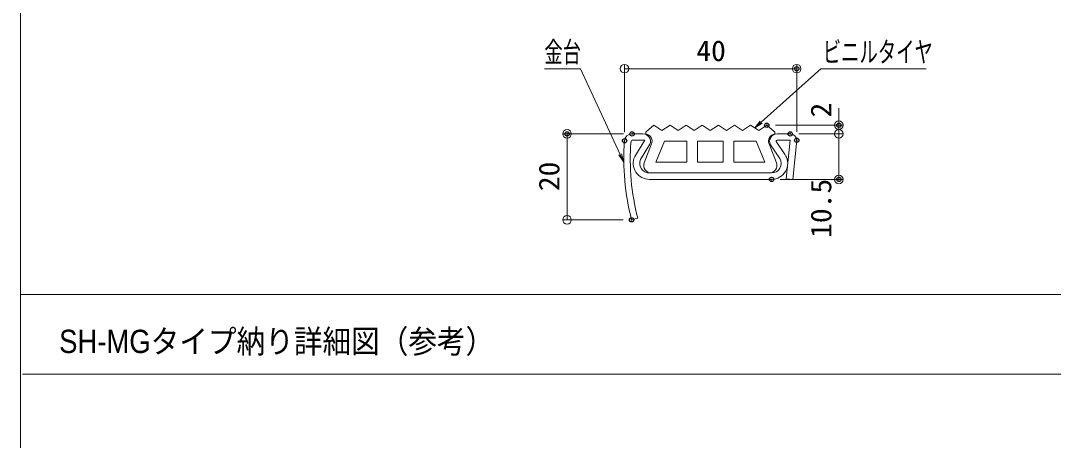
# Model space of a CAD drawing. Units: millimetres, scale not verified. Extents: x -400 to 400, y -277 to 277.
# Drawn here: x -400 to -159.9, y -127 to -29.4 of the extents above; entities that cross this region are included whole.
import ezdxf
from ezdxf.enums import TextEntityAlignment as Align

# ---------------------------------------------------------------- set-up
doc = ezdxf.new("R2010")
doc.units = ezdxf.units.MM
doc.header["$LTSCALE"] = 2
doc.header["$PDMODE"] = 32
doc.header["$PDSIZE"] = 1
for name, color, linetype, lineweight in [('0-0_zumenwaku', 6, 'Continuous', 9), ('0-2_1', 3, 'Continuous', 9), ('0-3_2', 4, 'Continuous', 9), ('0-9_0', 1, 'Continuous', 9), ('0-E_6文字', 2, 'Continuous', 9)]:
    doc.layers.add(name, color=color, linetype=linetype, lineweight=lineweight)
doc.layers.add('0-1_moji', color=2, linetype='Continuous')
doc.layers.add('0-A_Defpoints', color=7, linetype='Continuous')
doc.styles.add('ＭＳ ゴシック', font='')
doc.styles.add('ＭＳ Ｐゴシック', font='')
doc.styles.get('ＭＳ ゴシック').set_extended_font_data('MS Gothic')
doc.styles.get('ＭＳ Ｐゴシック').set_extended_font_data('MS PGothic')

# ---------------------------------------------------------------- blocks, each defined once
blk = doc.blocks.new('_Origin')
at = {"layer": '0-9_0'}
blk.add_line((0, 0), (-2, 0), dxfattribs=at)
blk.add_circle((0, 0), 1, dxfattribs=at)
blk = doc.blocks.new('MLeader3')
at = {"layer": '0-E_6文字', "color": 1}
blk.add_line((-213.204, -40.529), (-189.47, -40.529), dxfattribs=at)
at = {"layer": '0-E_6文字'}
blk.add_line((-227.628, -53.203), (-229.342, -54.286), dxfattribs=at)
at = {"layer": '0-E_6文字', "color": 1}
blk.add_lwpolyline([(-227.85, -52.954), (-213.924, -40.529), (-213.204, -40.529)], dxfattribs=at)
at = {"layer": '0-E_6文字'}
blk.add_lwpolyline([(-228.072, -52.706), (-229.342, -54.286), (-227.85, -52.954)], dxfattribs=at)
at = {"layer": '0-E_6文字', "style": 'ＭＳ ゴシック', "width": 0.65}
blk.add_text('ビニルタイヤ', height=4.809, dxfattribs=at).set_placement((-213.503, -40.472), align=Align.BOTTOM_LEFT)
blk = doc.blocks.new('MLeader4')
at = {"layer": '0-E_6文字', "color": 1}
blk.add_line((-270.596, -40.529), (-278.242, -40.529), dxfattribs=at)
at = {"layer": '0-E_6文字'}
blk.add_line((-260.31, -60.315), (-259.769, -62.269), dxfattribs=at)
at = {"layer": '0-E_6文字', "color": 1}
blk.add_lwpolyline([(-260.612, -60.455), (-269.876, -40.529), (-270.596, -40.529)], dxfattribs=at)
at = {"layer": '0-E_6文字'}
blk.add_lwpolyline([(-260.914, -60.596), (-259.769, -62.269), (-260.612, -60.455)], dxfattribs=at)
at = {"layer": '0-E_6文字', "style": 'ＭＳ ゴシック', "width": 0.65}
blk.add_text('金台', height=4.809, dxfattribs=at).set_placement((-278.242, -40.48), align=Align.BOTTOM_LEFT)

msp = doc.modelspace()

# ---------------------------------------------------------------- linework, layer by layer
at = {"layer": '0-0_zumenwaku'}
for p, q in [((257.976, -93.062), (-400.024, -93.062)), ((-399.624, -111.586), (257.976, -111.586))]:
    msp.add_line(p, q, dxfattribs=at)
msp.add_lwpolyline([(-400.024, -277.062), (399.976, -277.062), (399.976, 276.938), (-400.024, 276.938)], close=True, dxfattribs=at)
at = {"layer": '0-2_1'}
for p, q in [((-257.852, -55.686), (-255.322, -55.686)), ((-257.852, -57.186), (-254.902, -57.186)), ((-254.902, -57.186), (-257.239, -60.992)), ((-224.366, -57.491), (-222.228, -60.578)), ((-224.122, -55.686), (-221.072, -55.686)), ((-224.122, -57.186), (-221.08, -57.186)), ((-221.08, -57.186), (-222.001, -66.132)), ((-219.572, -57.186), (-220.509, -66.286)), ((-253.703, -58.099), (-255.905, -61.686)), ((-225.69, -58.214), (-223.462, -61.431)), ((-253.822, -64.786), (-225.422, -64.786)), ((-253.822, -66.286), (-225.422, -66.286)), ((-220.509, -66.286), (-222.001, -66.132)), ((-257.96, -75.686), (-256.51, -75.304))]:
    msp.add_line(p, q, dxfattribs=at)
for centre, radius, start, end in [((-204.772, -61.686), 55, 175.42223, 194.74665), ((-257.852, -57.436), 1.75, 90, 175.42223), ((-204.772, -61.686), 53.5, 175.42223, 194.74665), ((-257.852, -57.436), 0.25, 90, 175.42223), ((-255.322, -57.436), 1.75, 337.72057, 90), ((-224.122, -57.436), 1.75, 90, 206.39041), ((-224.122, -57.436), 0.25, 90, 192.59974), ((-221.072, -57.186), 1.5, 0, 90), ((-253.822, -62.536), 3.75, 155.691, 270), ((-253.822, -62.536), 2.25, 157.8039, 270), ((-225.422, -62.536), 3.75, 270, 29.40218), ((-225.422, -62.536), 2.25, 270, 29.40218)]:
    msp.add_arc(centre, radius, start, end, dxfattribs=at)
at = {"layer": '0-3_2'}
for p, q in [((-252.78, -53.686), (-254.515, -55.166)), ((-252.78, -53.686), (-250.905, -54.886)), ((-250.905, -54.886), (-249.03, -53.686)), ((-249.03, -53.686), (-247.155, -54.886)), ((-247.155, -54.886), (-245.28, -53.686)), ((-245.28, -53.686), (-243.405, -54.886)), ((-243.405, -54.886), (-241.53, -53.686)), ((-241.53, -53.686), (-239.655, -54.886)), ((-237.78, -53.686), (-239.655, -54.886)), ((-235.905, -54.886), (-237.78, -53.686)), ((-234.03, -53.686), (-235.905, -54.886)), ((-232.155, -54.886), (-234.03, -53.686)), ((-230.28, -53.686), (-232.155, -54.886)), ((-228.405, -54.886), (-230.28, -53.686)), ((-226.53, -53.686), (-228.405, -54.886)), ((-226.53, -53.686), (-224.795, -55.166)), ((-254.655, -55.471), (-254.655, -55.686)), ((-250.35, -57.386), (-252.317, -62.286)), ((-250.35, -57.386), (-245.155, -57.386)), ((-245.155, -57.386), (-245.155, -62.286)), ((-242.655, -57.386), (-242.655, -62.286)), ((-242.655, -57.386), (-239.655, -57.386)), ((-236.655, -57.386), (-239.655, -57.386)), ((-236.655, -57.386), (-236.655, -62.286)), ((-234.155, -57.386), (-234.155, -62.286)), ((-228.96, -57.386), (-234.155, -57.386)), ((-228.96, -57.386), (-226.993, -62.286)), ((-224.655, -55.471), (-224.655, -55.686)), ((-253.304, -58.035), (-255.06, -62.409)), ((-226.005, -58.035), (-224.25, -62.409)), ((-252.317, -62.286), (-245.155, -62.286)), ((-242.655, -62.286), (-239.655, -62.286)), ((-236.655, -62.286), (-239.655, -62.286)), ((-226.993, -62.286), (-234.155, -62.286)), ((-253.355, -64.786), (-239.655, -64.786)), ((-225.955, -64.786), (-239.655, -64.786))]:
    msp.add_line(p, q, dxfattribs=at)
for centre, radius, start, end in [((-254.255, -55.471), 0.4, 130.47523, 180), ((-225.055, -55.471), 0.4, 0, 49.52477), ((-255.007, -57.451), 1.8, 341.08041, 78.71567), ((-224.303, -57.451), 1.8, 101.28433, 198.91959), ((-253.355, -62.986), 1.8, 161.29031, 270), ((-225.955, -62.986), 1.8, 270, 18.70969)]:
    msp.add_arc(centre, radius, start, end, dxfattribs=at)
at = {"layer": '0-9_0'}
for p, q in [((-259.596, -55.296), (-259.596, -39.529)), ((-257.596, -40.529), (-221.572, -40.529)), ((-219.572, -55.186), (-219.572, -39.529)), ((-209.755, -51.686), (-209.755, -49.686)), ((-224.53, -53.686), (-208.755, -53.686)), ((-209.755, -55.686), (-209.755, -53.686)), ((-259.852, -55.686), (-273.978, -55.686)), ((-219.072, -55.686), (-208.755, -55.686)), ((-219.072, -55.686), (-208.755, -55.686)), ((-272.978, -73.686), (-272.978, -57.686)), ((-209.755, -57.686), (-209.755, -59.686)), ((-209.755, -57.686), (-209.755, -64.286)), ((-223.422, -66.286), (-208.755, -66.286)), ((-259.96, -75.686), (-273.978, -75.686))]:
    msp.add_line(p, q, dxfattribs=at)
at = {"layer": '0-A_Defpoints'}
for p in [(-219.572, -40.529), (-272.978, -55.686), (-257.852, -55.686), (-226.53, -53.686), (-221.072, -55.686), (-209.755, -53.686), (-259.596, -57.296), (-219.572, -57.186), (-225.422, -66.286), (-209.755, -66.286), (-257.96, -75.686)]:
    msp.add_point(p, dxfattribs=at)

# ---------------------------------------------------------------- block references
at = {"layer": '0-9_0'}
for p, rotation in [((-259.596, -40.529), 180), ((-209.755, -53.686), 270), ((-272.978, -55.686), 90), ((-209.755, -55.686), 90), ((-209.755, -55.686), 90), ((-209.755, -66.286), 270), ((-272.978, -75.686), 270)]:
    msp.add_blockref('_Origin', p, dxfattribs=dict(at, rotation=rotation))
msp.add_blockref('_Origin', (-219.572, -40.529), dxfattribs=at)
at = {"layer": '0-E_6文字'}
for name in ['MLeader4', 'MLeader3']:
    msp.add_blockref(name, (0, 0), dxfattribs=at)

# ---------------------------------------------------------------- texts
at = {"layer": '0-1_moji', "style": 'ＭＳ Ｐゴシック', "width": 0.9}
msp.add_text('SH-MGタイプ納り詳細図（参考）', height=5.423, dxfattribs=at).set_placement((-391.072, -108.302), align=Align.BOTTOM_LEFT)
at = {"layer": '0-9_0', "color": 2, "style": 'ＭＳ ゴシック', "width": 1.05}
msp.add_text('40', height=4.809, dxfattribs=at).set_placement((-242.917, -40.205), align=Align.BOTTOM_LEFT)
for s, p in [('2', (-210.079, -51.878)), ('20', (-273.303, -69.019)), ('10.5', (-210.079, -79.883))]:
    msp.add_text(s, height=4.809, rotation=90, dxfattribs=at).set_placement(p, align=Align.BOTTOM_LEFT)

doc.saveas('drawing.dxf')
